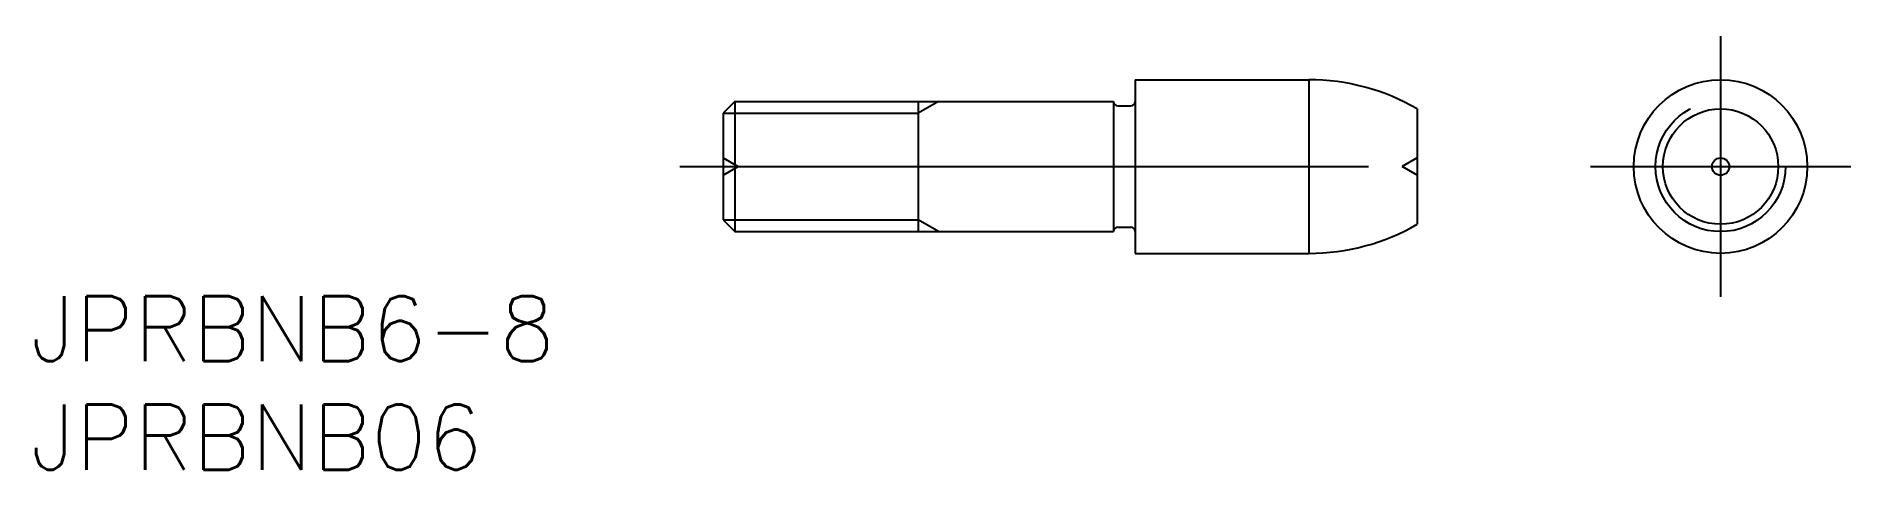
# Model space of a CAD drawing. Extents: x -31.7 to 52, y -14 to 6.
import ezdxf

# ---------------------------------------------------------------- set-up
doc = ezdxf.new("R2010")
doc.units = 0
doc.linetypes.add('CENTER', pattern=[50.8, 31.75, -6.35, 6.35, -6.35])
doc.linetypes.add('DASHED', pattern=[19.05, 12.7, -6.35])
doc.layers.get('0').update_dxf_attribs({"linetype": 'CONTINUOUS'})
doc.layers.add('CENTER', color=1, linetype='CENTER')
doc.styles.get("Standard").update_dxf_attribs({"font": 'txt.shx', "height": 3, "bigfont": 'bigfont.shx'})

msp = doc.modelspace()

# ---------------------------------------------------------------- linework, layer by layer
at = {"color": 7, "linetype": 'CONTINUOUS'}
for p, q in [((19, 4), (27, 4)), ((19, 4), (19, -4)), ((27, 4), (27, -4)), ((0.541, 3), (0, 2.459)), ((0.541, 3), (18, 3)), ((0.541, 3), (0.541, -3)), ((9, 3), (9, -3)), ((18, 3), (18, -3)), ((18.2, 2.8), (18.8, 2.8)), ((32, 2.66), (32, -2.66)), ((0, 2.459), (0, -2.459)), ((0, -2.459), (0.541, -3)), ((0.541, -3), (18, -3)), ((18.2, -2.8), (18.8, -2.8)), ((19, -4), (27, -4))]:
    msp.add_line(p, q, dxfattribs=at)
at = {"color": 3, "linetype": 'CONTINUOUS'}
for p, q in [((9.938, 3), (9, 2.459)), ((0, 2.459), (9, 2.459)), ((0, -2.459), (9, -2.459)), ((9.938, -3), (9, -2.459))]:
    msp.add_line(p, q, dxfattribs=at)
at = {"color": 3, "linetype": 'DASHED'}
for p, q in [((0, 0.4), (0.693, 0)), ((0, -0.4), (0.693, 0)), ((32, 0.4), (31.307, 0)), ((32, -0.4), (31.307, 0))]:
    msp.add_line(p, q, dxfattribs=at)
at = {"color": 7, "linetype": 'CONTINUOUS'}
for radius in [4, 2.66, 0.4]:
    msp.add_circle((45.987, 0), radius, dxfattribs=at)
at = {"color": 3, "linetype": 'DASHED'}
msp.add_circle((45.987, 0), 3, dxfattribs=at)
at = {"color": 7, "linetype": 'CONTINUOUS'}
for centre, radius, start, end in [((27, -6), 10, 60, 90), ((18.2, 3), 0.2, 180, 270), ((18.8, 3), 0.2, 270, 0), ((18.2, -3), 0.2, 90, 180), ((18.8, -3), 0.2, 0, 90), ((27, 6), 10, 270, 300)]:
    msp.add_arc(centre, radius, start, end, dxfattribs=at)
at = {"layer": 'CENTER', "color": 1, "linetype": 'CENTER'}
for p, q in [((45.987, 6), (45.987, -6)), ((-2, 0), (34, 0)), ((39.987, 0), (51.987, 0))]:
    msp.add_line(p, q, dxfattribs=at)

# ---------------------------------------------------------------- texts
at = {"color": 7, "linetype": 'CONTINUOUS'}
for s, p in [('JPRBNB6-8', (-31.919, -8.966)), ('JPRBNB06', (-31.919, -13.966))]:
    msp.add_text(s, height=3, dxfattribs=at).set_placement(p)

doc.saveas('drawing.dxf')
